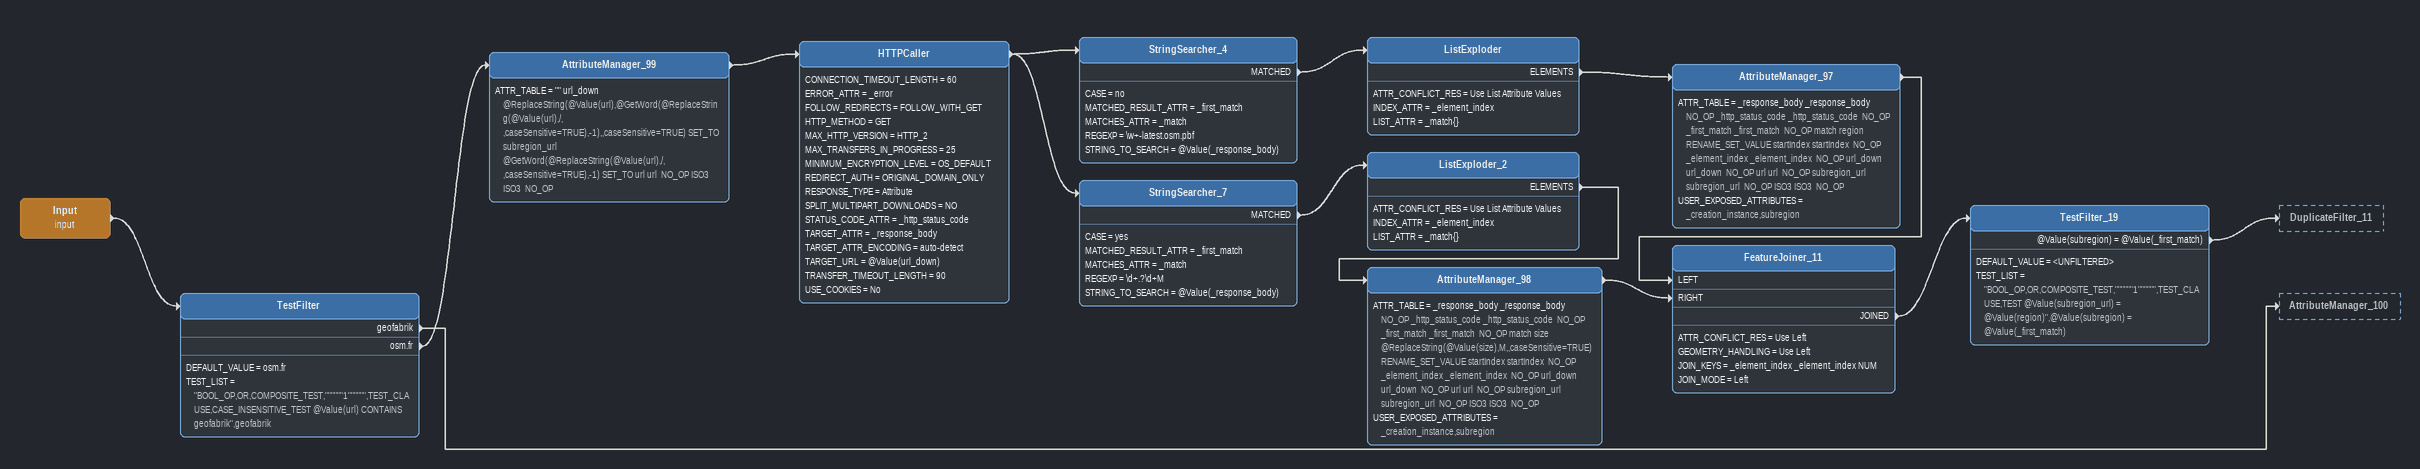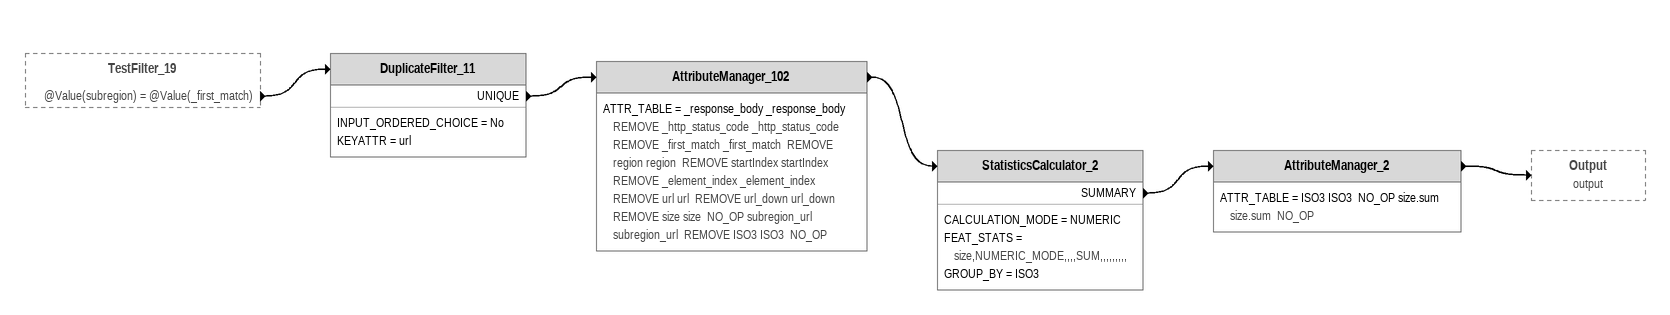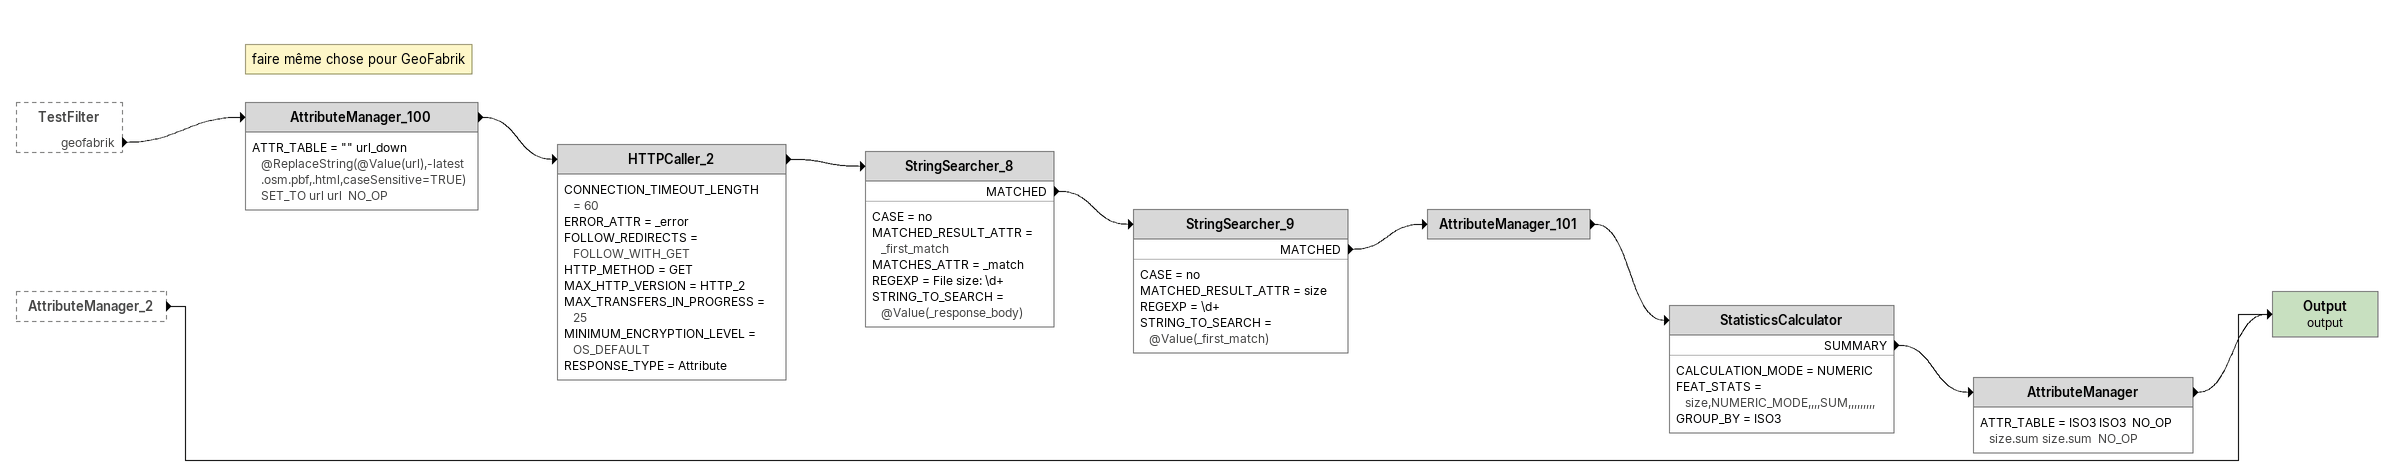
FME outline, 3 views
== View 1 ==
Input (input)
    -> TestFilter
TestFilter
    DEFAULT_VALUE = osm.fr
    TEST_LIST = "BOOL_OP,OR,COMPOSITE_TEST,""""""1"""""",TEST_CLAUSE,CASE_INSENSITIVE_TEST @Value(url) CONTAINS geofabrik",geofabrik
    geofabrik -> AttributeManager_100
    osm.fr -> AttributeManager_99
AttributeManager_99
    ATTR_TABLE = "" url_down @ReplaceString(@Value(url),@GetWord(@ReplaceString(@Value(url),/, ,caseSensitive=TRUE),-1),,caseSensitive=TRUE) SET_TO  subregion_url @GetWord(@ReplaceString(@Value(url),/, ,caseSensitive=TRUE),-1) SET_TO url url  NO_OP ISO3 ISO3  NO_OP
    -> HTTPCaller
HTTPCaller
    CONNECTION_TIMEOUT_LENGTH = 60
    ERROR_ATTR = _error
    FOLLOW_REDIRECTS = FOLLOW_WITH_GET
    HTTP_METHOD = GET
    MAX_HTTP_VERSION = HTTP_2
    MAX_TRANSFERS_IN_PROGRESS = 25
    MINIMUM_ENCRYPTION_LEVEL = OS_DEFAULT
    REDIRECT_AUTH = ORIGINAL_DOMAIN_ONLY
    RESPONSE_TYPE = Attribute
    SPLIT_MULTIPART_DOWNLOADS = NO
    STATUS_CODE_ATTR = _http_status_code
    TARGET_ATTR = _response_body
    TARGET_ATTR_ENCODING = auto-detect
    TARGET_URL = @Value(url_down)
    TRANSFER_TIMEOUT_LENGTH = 90
    USE_COOKIES = No
    -> StringSearcher_4
    -> StringSearcher_7
StringSearcher_4
    CASE = no
    MATCHED_RESULT_ATTR = _first_match
    MATCHES_ATTR = _match
    REGEXP = \w+-latest.osm.pbf
    STRING_TO_SEARCH = @Value(_response_body)
    MATCHED -> ListExploder
ListExploder
    ATTR_CONFLICT_RES = Use List Attribute Values
    INDEX_ATTR = _element_index
    LIST_ATTR = _match{}
    ELEMENTS -> AttributeManager_97
AttributeManager_97
    ATTR_TABLE = _response_body _response_body  NO_OP _http_status_code _http_status_code  NO_OP _first_match _first_match  NO_OP match region  RENAME_SET_VALUE startIndex startIndex  NO_OP _element_index _element_index  NO_OP url_down url_down  NO_OP url url  NO_OP subregion_url subregion_url  NO_OP ISO3 ISO3  NO_OP
    USER_EXPOSED_ATTRIBUTES = _creation_instance,subregion
    -> FeatureJoiner_11 [LEFT]
StringSearcher_7
    CASE = yes
    MATCHED_RESULT_ATTR = _first_match
    MATCHES_ATTR = _match
    REGEXP = \d+.?\d+M
    STRING_TO_SEARCH = @Value(_response_body)
    MATCHED -> ListExploder_2
ListExploder_2
    ATTR_CONFLICT_RES = Use List Attribute Values
    INDEX_ATTR = _element_index
    LIST_ATTR = _match{}
    ELEMENTS -> AttributeManager_98
AttributeManager_98
    ATTR_TABLE = _response_body _response_body  NO_OP _http_status_code _http_status_code  NO_OP _first_match _first_match  NO_OP match size @ReplaceString(@Value(size),M,,caseSensitive=TRUE) RENAME_SET_VALUE startIndex startIndex  NO_OP _element_index _element_index  NO_OP url_down url_down  NO_OP url url  NO_OP subregion_url subregion_url  NO_OP ISO3 ISO3  NO_OP
    USER_EXPOSED_ATTRIBUTES = _creation_instance,subregion
    -> FeatureJoiner_11 [RIGHT]
FeatureJoiner_11
    ATTR_CONFLICT_RES = Use Left
    GEOMETRY_HANDLING = Use Left
    JOIN_KEYS = _element_index _element_index NUM
    JOIN_MODE = Left
    JOINED -> TestFilter_19
TestFilter_19
    DEFAULT_VALUE = <UNFILTERED>
    TEST_LIST = "BOOL_OP,OR,COMPOSITE_TEST,""""""1"""""",TEST_CLAUSE,TEST @Value(subregion_url) = @Value(region)",@Value(subregion) = @Value(_first_match)
    @Value(subregion) = @Value(_first_match) -> DuplicateFilter_11

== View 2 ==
TestFilter_19 [outside]
    @Value(subregion) = @Value(_first_match) -> DuplicateFilter_11
DuplicateFilter_11
    INPUT_ORDERED_CHOICE = No
    KEYATTR = url
    UNIQUE -> AttributeManager_102
AttributeManager_102
    ATTR_TABLE = _response_body _response_body  REMOVE _http_status_code _http_status_code  REMOVE _first_match _first_match  REMOVE region region  REMOVE startIndex startIndex  REMOVE _element_index _element_index  REMOVE url url  REMOVE url_down url_down  REMOVE size size  NO_OP subregion_url subregion_url  REMOVE ISO3 ISO3  NO_OP
    -> StatisticsCalculator_2
StatisticsCalculator_2
    CALCULATION_MODE = NUMERIC
    FEAT_STATS = size,NUMERIC_MODE,,,,SUM,,,,,,,,,
    GROUP_BY = ISO3
    SUMMARY -> AttributeManager_2
AttributeManager_2
    ATTR_TABLE = ISO3 ISO3  NO_OP size.sum size.sum  NO_OP
    -> Output (output)

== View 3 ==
TestFilter [outside]
    geofabrik -> AttributeManager_100
AttributeManager_2 [outside]
    -> Output (output)
Note: faire même chose pour GeoFabrik
AttributeManager_100
    ATTR_TABLE = "" url_down @ReplaceString(@Value(url),-latest.osm.pbf,.html,caseSensitive=TRUE) SET_TO url url  NO_OP
    -> HTTPCaller_2
HTTPCaller_2
    CONNECTION_TIMEOUT_LENGTH = 60
    ERROR_ATTR = _error
    FOLLOW_REDIRECTS = FOLLOW_WITH_GET
    HTTP_METHOD = GET
    MAX_HTTP_VERSION = HTTP_2
    MAX_TRANSFERS_IN_PROGRESS = 25
    MINIMUM_ENCRYPTION_LEVEL = OS_DEFAULT
    RESPONSE_TYPE = Attribute
    -> StringSearcher_8
StringSearcher_8
    CASE = no
    MATCHED_RESULT_ATTR = _first_match
    MATCHES_ATTR = _match
    REGEXP = File size: \d+
    STRING_TO_SEARCH = @Value(_response_body)
    MATCHED -> StringSearcher_9
StringSearcher_9
    CASE = no
    MATCHED_RESULT_ATTR = size
    REGEXP = \d+
    STRING_TO_SEARCH = @Value(_first_match)
    MATCHED -> AttributeManager_101
AttributeManager_101
    -> StatisticsCalculator
StatisticsCalculator
    CALCULATION_MODE = NUMERIC
    FEAT_STATS = size,NUMERIC_MODE,,,,SUM,,,,,,,,,
    GROUP_BY = ISO3
    SUMMARY -> AttributeManager
AttributeManager
    ATTR_TABLE = ISO3 ISO3  NO_OP size.sum size.sum  NO_OP
    -> Output (output)
Output (output)
